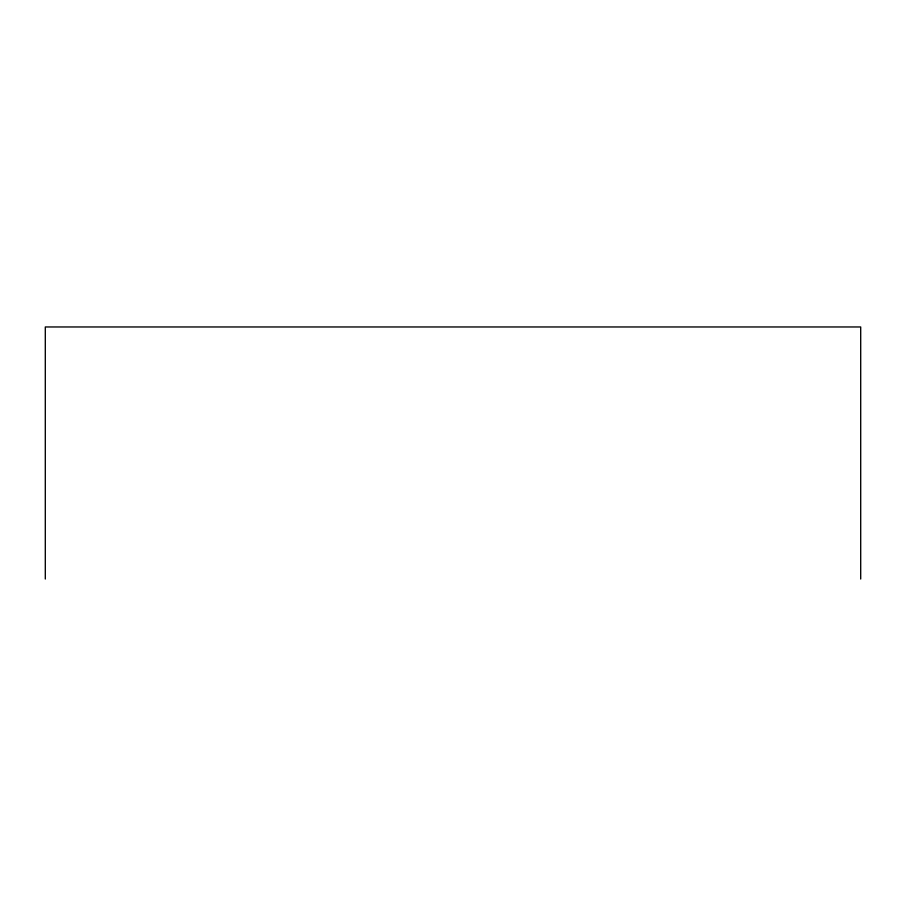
<?xml version="1.0" encoding="UTF-8"?>
<svg xmlns="http://www.w3.org/2000/svg" width="906" height="906" viewBox="0 0 906 906"><rect width="100%" height="100%" fill="white"/><g stroke="black" fill="none" stroke-linecap="round" stroke-linejoin="round"><path stroke-width="1.36" d="M860.7 579.036L860.7 326.964L45.3 326.964L45.3 579.036"/></g></svg>
